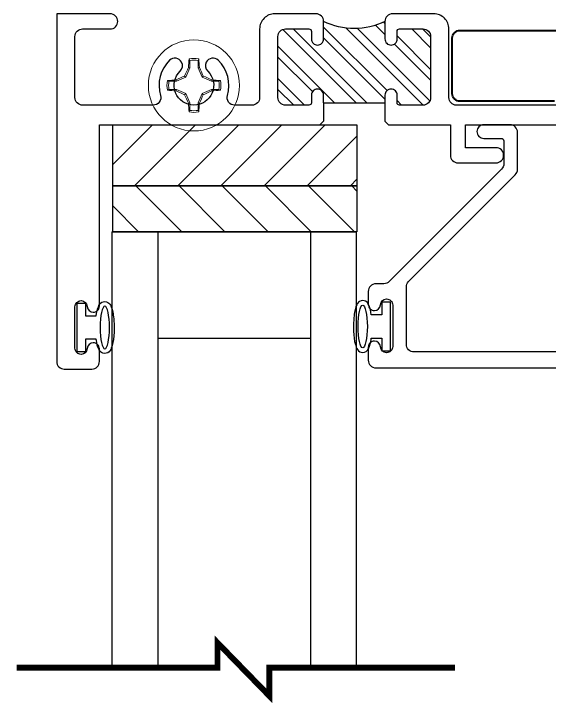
# Model space of a CAD drawing. Extents: x -26 to 91, y -47 to 75.
# Drawn here: x 49.725 to 51.918, y 71.697 to 74.519 of the extents above; entities that cross this region are included whole.
import ezdxf

# ---------------------------------------------------------------- set-up
doc = ezdxf.new("R2010")
doc.units = 0
doc.header["$MEASUREMENT"] = 0
doc.layers.get('0').update_dxf_attribs({"linetype": 'CONTINUOUS'})
for name, color, linetype in [('DIM', 7, 'CONTINUOUS'), ('FRAME', 1, 'CONTINUOUS'), ('GEOMETRY', 1, 'CONTINUOUS'), ('GLASS', 7, 'CONTINUOUS'), ('SETTING BLOCKS', 7, 'CONTINUOUS'), ('TEXT', 7, 'CONTINUOUS')]:
    doc.layers.add(name, color=color, linetype=linetype)

# ---------------------------------------------------------------- blocks, each defined once
blk = doc.blocks.new('3805 BLOCK FRAME')
h = blk.add_hatch()
h.set_pattern_fill('ANSI32', color=256, scale=0.25, style=0)
h.set_pattern_definition([(45, (-4.16348, -5.189), (-0.0662913, 0.0662913), []), (45, (-4.11928, -5.189), (-0.0662913, 0.0662913), [])])
h.paths.add_polyline_path([(-0.8185, 1.361, 0.414214), (-0.8495, 1.392), (-0.9455, 1.392, 0.414214), (-0.9555, 1.382), (-0.9555, 1.351, -0.414214), (-0.9805, 1.326, -0.414214), (-1.0055, 1.351), (-1.0055, 1.423, -0.235384), (-1.2565, 1.423), (-1.2565, 1.351, -0.414214), (-1.2815, 1.326, -0.414214), (-1.3065, 1.351), (-1.3065, 1.382, 0.414214), (-1.3165, 1.392), (-1.4125, 1.392, 0.414214), (-1.4435, 1.361), (-1.4435, 1.111, 0.414214), (-1.4125, 1.08), (-1.3165, 1.08, 0.414214), (-1.3065, 1.09), (-1.3065, 1.121, -0.414214), (-1.2815, 1.146, -0.414214), (-1.2565, 1.121), (-1.2565, 1.09), (-1.0055, 1.09), (-1.0055, 1.121, -0.414214), (-0.9805, 1.146, -0.414214), (-0.9555, 1.121), (-0.9555, 1.09, 0.414214), (-0.9455, 1.08), (-0.8495, 1.08, 0.414214), (-0.8185, 1.111)])
for q in [(-1.2565, 1.09), (-1.0055, 1.015)]:
    blk.add_line((-1.0055, 1.09), q)
blk.add_lwpolyline([(-3.4525, 1.454), (-3.1935, 1.454, -0.414214), (-3.1625, 1.423, -0.414214), (-3.1935, 1.392), (-3.3815, 1.392, 0.414214), (-3.4125, 1.361), (-3.4125, 1.111, 0.414214), (-3.3815, 1.08), (-2.3292, 1.08, 0.5024), (-2.2995, 1.1199, -0.280293), (-2.262, 1.2637, -0.498955), (-2.213, 1.256, -0.334263), (-2.2188, 1.2192, 2.470836), (-2.1062, 1.2192, -0.334263), (-2.112, 1.256, -0.498955), (-2.063, 1.2637, -0.280293), (-2.0255, 1.1199, 0.5024), (-1.9958, 1.08), (-1.5495, 1.08, 0.414214), (-1.5185, 1.111), (-1.5185, 1.392, -0.414214), (-1.4565, 1.454), (-1.2875, 1.454, -0.414214), (-1.2565, 1.423), (-1.2565, 1.351, -0.414214), (-1.2815, 1.326, -0.414214), (-1.3065, 1.351), (-1.3065, 1.382, 0.414214), (-1.3165, 1.392), (-1.4125, 1.392, 0.414214), (-1.4435, 1.361), (-1.4435, 1.111, 0.414214), (-1.4125, 1.08), (-1.3165, 1.08, 0.414214), (-1.3065, 1.09), (-1.3065, 1.121, -0.414214), (-1.2815, 1.146, -0.414214), (-1.2565, 1.121), (-1.2565, 1.09), (-1.2565, 1.015), (-1.2715, 1), (-1.5245, 1), (-1.5245, 0.875, -0.414214), (-1.5555, 0.844), (-1.7115, 0.844, -0.414214), (-1.7425, 0.875, -0.414214), (-1.7115, 0.906), (-1.5865, 0.906), (-1.5865, 1), (-4.3375, 1), (-4.3375, 0.7763, 0.198912), (-4.3346, 0.7692), (-4.2554, 0.6901, -0.668179), (-4.2625, 0.673), (-4.4025, 0.673, -0.414214), (-4.4125, 0.683), (-4.4125, 1.444, -0.414214), (-4.4025, 1.454), (-4.3185, 1.454, -0.414214), (-4.2875, 1.423, -0.358249), (-4.3125, 1.3926, 0.358249), (-4.3375, 1.3622), (-4.3375, 1.111, 0.414214), (-4.3065, 1.08), (-4.0172, 1.08, 0.5024), (-3.9875, 1.1199, -0.280293), (-3.95, 1.2637, -0.498955), (-3.901, 1.256), (-3.901, 1.256, -0.334263), (-3.9068, 1.2192, 2.470836), (-3.7942, 1.2192, -0.334263), (-3.8, 1.256), (-3.8, 1.256, -0.498955), (-3.751, 1.2637, -0.280293), (-3.7135, 1.1199, 0.5024), (-3.6838, 1.08), (-3.5185, 1.08, 0.414214), (-3.4875, 1.111), (-3.4875, 1.399), (-3.4525, 1.434)], format="xyb", close=True)
blk.add_lwpolyline([(-1.0055, 1.09), (-1.0055, 1.121, -0.414214), (-0.9805, 1.146, -0.414214), (-0.9555, 1.121), (-0.9555, 1.09, 0.414214), (-0.9455, 1.08), (-0.8495, 1.08, 0.414214), (-0.8185, 1.111), (-0.8185, 1.361, 0.414214), (-0.8495, 1.392), (-0.9455, 1.392, 0.414214), (-0.9555, 1.382), (-0.9555, 1.351, -0.414214), (-0.9805, 1.326), (-0.9805, 1.326, -0.414214), (-1.0055, 1.351), (-1.0055, 1.423, -0.414214), (-0.9745, 1.454), (-0.8055, 1.454, -0.414214), (-0.7435, 1.392), (-0.7435, 1.111, 0.414214), (-0.7125, 1.08), (-0.6412, 1.08, 0.5024), (-0.6115, 1.1199, -0.280293), (-0.574, 1.2637, -0.498955), (-0.525, 1.256), (-0.525, 1.256, -0.334263), (-0.5308, 1.2192, 2.470836), (-0.4182, 1.2192, -0.334263), (-0.424, 1.256, -0.498955), (-0.375, 1.2637, -0.280293), (-0.3375, 1.1199, 0.5024), (-0.3078, 1.08), (-0.0185, 1.08, 0.414214), (0.0125, 1.111), (0.0125, 1.361, 0.414214), (-0.0185, 1.392), (-0.1315, 1.392, -0.414214), (-0.1625, 1.423, -0.414214), (-0.1315, 1.454), (0.0875, 1.454), (0.0875, 0.031, -0.414214), (0.0565, 0), (-0.0565, 0, -0.414214), (-0.0875, 0.031), (-0.0875, 0.0825, -0.414214), (-0.0625, 0.1075), (-0.0625, 0.1075, -0.399638), (-0.0375, 0.0837, 0.399638), (-0.0126, 0.06), (-0.0125, 0.06, 0.414214), (0.0125, 0.085), (0.0125, 0.255, 0.414214), (-0.0125, 0.28), (-0.0126, 0.28, 0.399638), (-0.0375, 0.2562, -0.399638), (-0.0625, 0.2325, -0.414214), (-0.0875, 0.2575), (-0.0875, 0.309), (-0.0875, 1), (-0.9905, 1), (-1.0055, 1.015)], format="xyb")
blk.add_arc((-1.131, 1.6748), 0.2814, 243.5092, 296.4908)
blk = doc.blocks.new('3801 1 INCH GLASS STOP')
blk.add_lwpolyline([(2.7411, 0.327, -0.414214), (2.7691, 0.299, -0.414214), (2.7411, 0.271), (2.6691, 0.271, 0.414214), (2.6591, 0.261), (2.6591, 0.1671, 0.198912), (2.6682, 0.1452), (3.1282, -0.3149, 0.198912), (3.1502, -0.324), (3.1831, -0.324, -0.414214), (3.2141, -0.355), (3.2141, -0.4085, -0.414214), (3.1891, -0.4335, -0.399638), (3.1642, -0.4097, 0.400364), (3.1391, -0.386, 0.414214), (3.1141, -0.411), (3.1141, -0.581, 0.414214), (3.1391, -0.606), (3.1392, -0.606, 0.399638), (3.1642, -0.5822, -0.399638), (3.1891, -0.5585, -0.414214), (3.2141, -0.5835), (3.2141, -0.637, -0.414214), (3.1831, -0.668), (-0.0009, -0.668, -0.414214), (-0.0109, -0.658), (-0.0109, -0.01, -0.440011), (0, 0), (0.1491, -0.013), (0.1491, 0.04), (0.115, 0.0742, -0.395486), (0.1141, 0.1015), (0.1701, 0.1652, -0.691708), (0.2051, 0.152), (0.2051, -0.0403, -0.440011), (0.1714, -0.0712), (0.05, -0.0606, 0.440011), (0.0391, -0.0706), (0.0391, -0.593, 0.414214), (0.0491, -0.603), (1.5201, -0.603, 0.414214), (1.5511, -0.572), (1.5511, 0.299, -0.414214), (1.5791, 0.327, -0.414214), (1.6071, 0.299), (1.6071, -0.572, 0.414214), (1.6381, -0.603), (3.0271, -0.603, 0.414214), (3.0581, -0.572), (3.0581, -0.3368, 0.198912), (3.049, -0.3149), (2.6122, 0.122, -0.198912), (2.6031, 0.1439), (2.6031, 0.296, -0.414214), (2.6341, 0.327)], format="xyb", close=True)
blk = doc.blocks.new('A$C3BF656AD')
at = {"layer": 'SETTING BLOCKS'}
h = blk.add_hatch(dxfattribs=at)
h.set_pattern_fill('ANSI31', color=256, scale=0.25, angle=90, style=0)
h.set_pattern_definition([(135, (0.820812, -8.054306), (-0.02209709, -0.02209709), [])])
h.paths.add_polyline_path([(0, 0.0625), (0.25, 0.0625), (0.25, 0.1095), (0, 0.1095)])
h = blk.add_hatch(dxfattribs=at)
h.set_pattern_fill('ANSI31', color=256, scale=0.25, style=0)
h.set_pattern_definition([(45, (-2.098375, -8.085556), (-0.02209709, 0.02209709), [])])
h.paths.add_polyline_path([(0, 0), (0.25, 0), (0.25, 0.0625), (0, 0.0625)])
for points in [[(0, 0.0625), (0, 0.1095), (0.25, 0.1095), (0.25, 0.0625)], [(0, 0), (0, 0.0625), (0.25, 0.0625), (0.25, 0)]]:
    blk.add_lwpolyline(points, close=True, dxfattribs=at)
blk = doc.blocks.new('*U75')
at = {"layer": 'GEOMETRY'}
blk.add_lwpolyline([(1.4497, 19.51), (1.4934, 19.51), (1.4934, 19.4575), (1.5284, 19.4575), (1.5284, 19.6575), (1.4934, 19.6575), (1.4934, 19.605), (1.4497, 19.605)], dxfattribs=at)
blk.add_ellipse((1.4146, 19.5575), major_axis=(0, 0.0875), ratio=0.216465, dxfattribs=at)
blk.add_open_spline([(1.4497, 19.605), (1.4479, 19.6196), (1.4452, 19.632), (1.4383, 19.6489), (1.4357, 19.6556), (1.4232, 19.6627), (1.419, 19.6641), (1.4146, 19.6641), (1.4047, 19.6641), (1.3979, 19.658), (1.3906, 19.6485), (1.3885, 19.6437), (1.3818, 19.6245), (1.379, 19.6063), (1.3747, 19.5447), (1.3775, 19.4988), (1.3909, 19.4662), (1.3935, 19.4597), (1.4094, 19.4502), (1.4218, 19.4509), (1.4345, 19.4597), (1.4372, 19.4646), (1.4443, 19.4794), (1.447, 19.4913), (1.4493, 19.5071), (1.4495, 19.5085), (1.4497, 19.51)], degree=3, knots=[5.253202, 5.253202, 5.253202, 5.253202, 5.797173, 5.797173, 6.160155, 6.160155, 6.283185, 6.283185, 6.283185, 6.559914, 6.559914, 6.836642, 6.836642, 7.54361, 7.54361, 8.941834, 8.941834, 9.296554, 9.296554, 9.572552, 9.572552, 9.848549, 9.848549, 10.398843, 10.398843, 10.454782, 10.454782, 10.454782, 10.454782], dxfattribs=at)
blk = doc.blocks.new('*U64')
at = {"layer": 'GEOMETRY'}
blk.add_lwpolyline([(1.607, 19.51), (1.5634, 19.51), (1.5634, 19.4575), (1.5284, 19.4575), (1.5284, 19.6575), (1.5634, 19.6575), (1.5634, 19.605), (1.607, 19.605)], dxfattribs=at)
at = {"layer": 'GEOMETRY', "extrusion": (0, 0, -1)}
blk.add_ellipse((1.6422, 19.5575), major_axis=(0, 0.0875), ratio=0.216465, dxfattribs=at)
at = {"layer": 'GEOMETRY'}
blk.add_open_spline([(1.607, 19.605), (1.6089, 19.6196), (1.6116, 19.632), (1.6185, 19.6489), (1.6211, 19.6556), (1.6336, 19.6627), (1.6378, 19.6641), (1.6422, 19.6641), (1.6521, 19.6641), (1.6589, 19.658), (1.6662, 19.6485), (1.6682, 19.6437), (1.675, 19.6245), (1.6778, 19.6063), (1.6821, 19.5447), (1.6793, 19.4988), (1.6659, 19.4662), (1.6633, 19.4597), (1.6474, 19.4502), (1.635, 19.4509), (1.6222, 19.4597), (1.6196, 19.4646), (1.6125, 19.4794), (1.6098, 19.4913), (1.6074, 19.5071), (1.6072, 19.5085), (1.607, 19.51)], degree=3, knots=[5.253202, 5.253202, 5.253202, 5.253202, 5.797173, 5.797173, 6.160155, 6.160155, 6.283185, 6.283185, 6.283185, 6.559914, 6.559914, 6.836642, 6.836642, 7.54361, 7.54361, 8.941834, 8.941834, 9.296554, 9.296554, 9.572552, 9.572552, 9.848549, 9.848549, 10.398843, 10.398843, 10.454782, 10.454782, 10.454782, 10.454782], dxfattribs=at)
blk = doc.blocks.new('dfasdf')
at = {"color": 7, "linetype": 'Continuous', "lineweight": 15}
for p, q in [((54.6225, 25.6793), (54.62, 25.6856)), ((54.6225, 25.6793), (54.6225, 25.6488)), ((54.6566, 25.6488), (54.6566, 25.6793)), ((54.6225, 25.6488), (54.6065, 25.6101)), ((54.6225, 25.6488), (54.6171, 25.6499)), ((54.6566, 25.6488), (54.662, 25.6499)), ((54.6727, 25.6101), (54.6566, 25.6488)), ((54.5678, 25.5941), (54.5373, 25.5941)), ((54.5678, 25.5941), (54.5667, 25.5995)), ((54.6065, 25.6101), (54.5678, 25.5941)), ((54.6065, 25.6101), (54.6014, 25.6152)), ((54.6727, 25.6101), (54.6777, 25.6152)), ((54.7114, 25.5941), (54.6727, 25.6101)), ((54.7114, 25.5941), (54.7124, 25.5995)), ((54.7418, 25.5941), (54.7114, 25.5941)), ((54.7418, 25.5941), (54.7482, 25.5966)), ((54.5373, 25.56), (54.531, 25.5575)), ((54.5373, 25.56), (54.5678, 25.56)), ((54.5678, 25.56), (54.5667, 25.5546)), ((54.5678, 25.56), (54.6065, 25.544)), ((54.6065, 25.544), (54.6014, 25.5389)), ((54.6065, 25.544), (54.6225, 25.5053)), ((54.6566, 25.5053), (54.6727, 25.544)), ((54.6727, 25.544), (54.7114, 25.56)), ((54.6727, 25.544), (54.6777, 25.5389)), ((54.7114, 25.56), (54.7124, 25.5546)), ((54.7114, 25.56), (54.7418, 25.56)), ((54.6225, 25.5053), (54.6171, 25.5042)), ((54.6225, 25.5053), (54.6225, 25.4748)), ((54.6566, 25.5053), (54.662, 25.5042)), ((54.6566, 25.4748), (54.6566, 25.5053)), ((54.6566, 25.4748), (54.6592, 25.4685))]:
    blk.add_line(p, q, dxfattribs=at)
at = {"color": 7, "linetype": 'Continuous', "lineweight": 15, "flags": 128}
for points in [[(54.6566, 25.6793), (54.658, 25.6827), (54.6592, 25.6856)], [(54.5373, 25.5941), (54.534, 25.5954), (54.531, 25.5966)], [(54.7418, 25.56), (54.7452, 25.5587), (54.7482, 25.5575)], [(54.6225, 25.4748), (54.6212, 25.4714), (54.62, 25.4685)]]:
    blk.add_lwpolyline(points, dxfattribs=at)
at = {"color": 7, "linetype": 'Continuous', "lineweight": 15}
blk.add_circle((54.6396, 25.577), 0.1865, dxfattribs=at)
for centre, radius, start, end in [((55.5592, 25.5924), 0.9438, 174.331, 176.507), ((54.6396, 25.577), 0.1103, 79.7812, 100.2188), ((54.6396, 25.577), 0.1037, 80.5333, 99.4667), ((53.7199, 25.5924), 0.9438, 3.493, 5.669), ((55.6923, 25.1423), 1.1889, 154.7283, 156.5646), ((53.5869, 25.1423), 1.1889, 23.4354, 25.2717), ((54.6396, 25.577), 0.1103, 169.7812, 190.2188), ((54.6242, 24.6574), 0.9438, 93.493, 95.669), ((54.6396, 25.577), 0.1037, 170.5333, 189.4667), ((55.0743, 24.5244), 1.1889, 113.4354, 115.2717), ((54.2049, 24.5244), 1.1889, 64.7283, 66.5646), ((54.6549, 24.6574), 0.9438, 84.331, 86.507), ((54.6396, 25.577), 0.1037, 350.5333, 9.4667), ((54.6396, 25.577), 0.1103, 349.7812, 10.2188), ((54.6242, 26.4967), 0.9438, 264.331, 266.507), ((55.0743, 26.6297), 1.1889, 244.7283, 246.5646), ((55.6923, 26.0117), 1.1889, 203.4354, 205.2717), ((53.5869, 26.0117), 1.1889, 334.7283, 336.5646), ((54.2049, 26.6297), 1.1889, 293.4354, 295.2717), ((54.6549, 26.4967), 0.9438, 273.493, 275.669), ((55.5592, 25.5617), 0.9438, 183.493, 185.669), ((53.7199, 25.5617), 0.9438, 354.331, 356.507), ((54.6396, 25.577), 0.1103, 259.7812, 280.2188), ((54.6396, 25.577), 0.1037, 260.5333, 279.4667)]:
    blk.add_arc(centre, radius, start, end, dxfattribs=at)

msp = doc.modelspace()

# ---------------------------------------------------------------- linework, layer by layer
at = {"layer": 'DIM', "color": 5, "lineweight": 40}
msp.add_lwpolyline([(51.9398, 74.161), (51.5518, 74.161, -0.414214), (51.5208, 74.192), (51.5208, 74.42, -0.414214), (51.5518, 74.451), (53.3398, 74.451, -0.414214)], format="xyb", dxfattribs=at)
at = {"layer": 'GLASS'}
for p, q in [((50.1271, 73.627), (50.1271, 71.8427)), ((50.1271, 73.627), (51.1271, 73.627)), ((50.3146, 73.627), (50.3146, 71.8427)), ((50.9396, 73.627), (50.9396, 71.8427)), ((51.1271, 73.627), (51.1271, 71.8427)), ((50.9396, 73.19), (50.3146, 73.19))]:
    msp.add_line(p, q, dxfattribs=at)
at = {"layer": 'GLASS', "const_width": 0.024}
msp.add_lwpolyline([(51.5313, 71.8427), (50.7717, 71.8427), (50.7717, 71.727), (50.5592, 71.9452), (50.5592, 71.8427), (49.7371, 71.8427)], dxfattribs=at)

# ---------------------------------------------------------------- block references
at = {"xscale": -1}
msp.add_blockref('dfasdf', (105.1024, 48.649), dxfattribs=at)
at = {"layer": 'DIM', "xscale": -1}
for name, p in [('*U75', (51.5125, 53.6775)), ('*U64', (52.7961, 53.6817))]:
    msp.add_blockref(name, p, dxfattribs=at)
at = {"layer": 'FRAME', "xscale": -1}
for name, p in [('3805 BLOCK FRAME', (49.9883, 73.065)), ('3801 1 INCH GLASS STOP', (54.3908, 73.738))]:
    msp.add_blockref(name, p, dxfattribs=at)
at = {"layer": 'TEXT', "xscale": 4, "yscale": 4, "zscale": 4, "rotation": 180}
msp.add_blockref('A$C3BF656AD', (51.1303, 74.065), dxfattribs=at)

doc.saveas('drawing.dxf')
